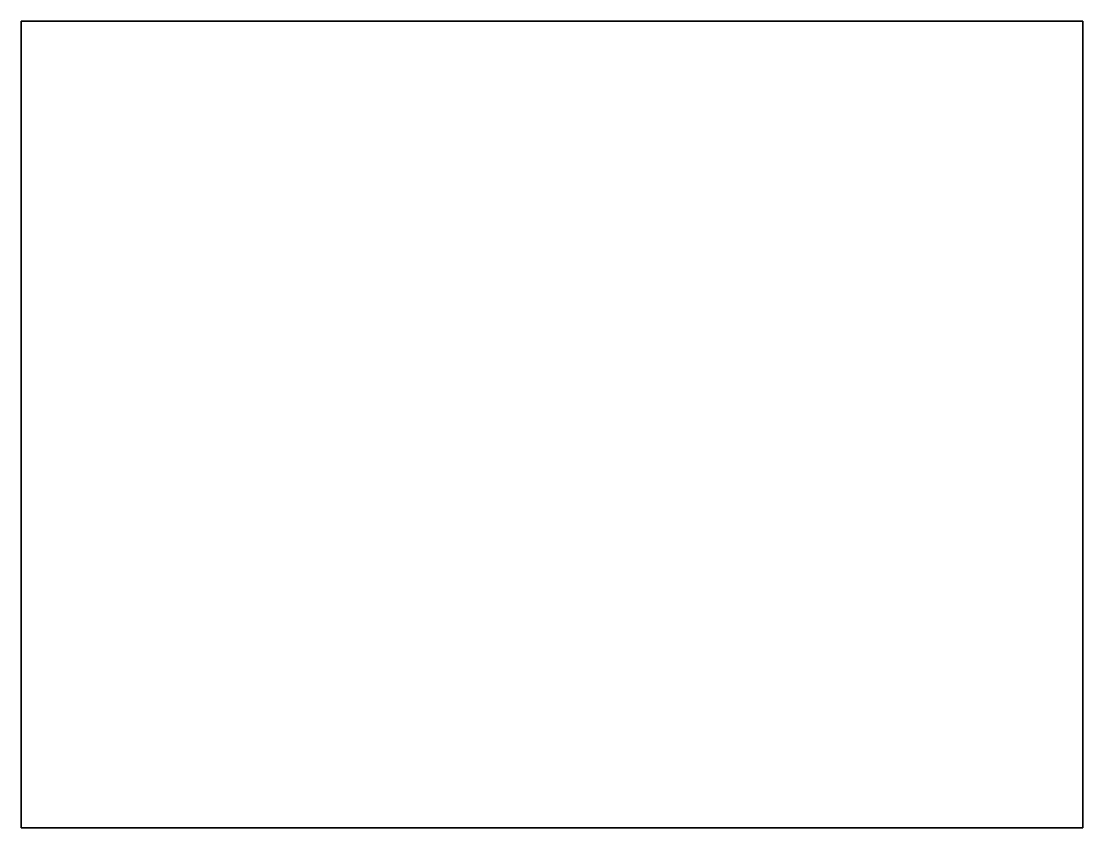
# Model space of a CAD drawing. Header units: millimetres. Extents: x 0 to 500, y 0 to 380.
import ezdxf

# ---------------------------------------------------------------- set-up
doc = ezdxf.new("R2010")
doc.units = ezdxf.units.MM
doc.layers.add('CORTE', color=7, linetype='CONTINUOUS', lineweight=35)

msp = doc.modelspace()

# ---------------------------------------------------------------- linework, layer by layer
at = {"layer": 'CORTE', "color": 7}
msp.add_lwpolyline([(0, 0), (500, 0), (500, 380), (0, 380)], close=True, dxfattribs=at)

doc.saveas('drawing.dxf')
